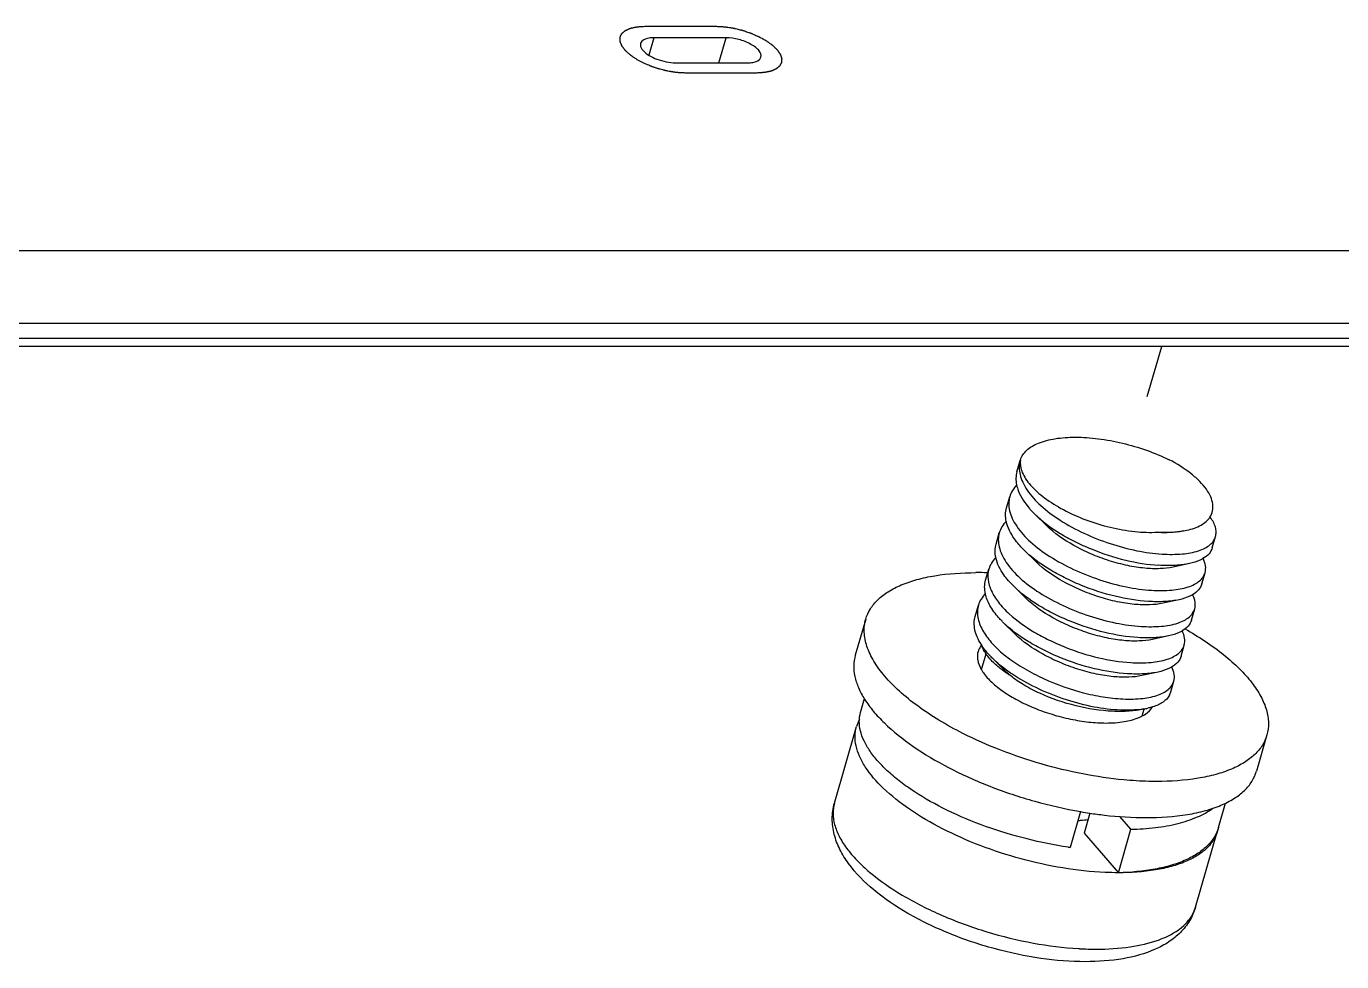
# Model space of a CAD drawing. Header units: millimetres. Extents: x -1 to 407, y -1 to 283.
# Drawn here: x 184.705 to 188.643, y 126.148 to 128.947 of the extents above; entities that cross this region are included whole.
import ezdxf

# ---------------------------------------------------------------- set-up
doc = ezdxf.new("R2010")
doc.units = ezdxf.units.MM
doc.header["$LTSCALE"] = 23.1
doc.linetypes.add('DASHED', pattern=[0.2, 0.1, -0.1])
doc.layers.get('0').update_dxf_attribs({"linetype": 'CONTINUOUS'})
for name, color, linetype in [('001-PCB', 7, 'CONTINUOUS'), ('_189776', 7, 'CONTINUOUS'), ('_208160', 7, 'CONTINUOUS'), ('_369372', 7, 'CONTINUOUS'), ('_76616', 7, 'CONTINUOUS')]:
    doc.layers.add(name, color=color, linetype=linetype)

msp = doc.modelspace()

# ---------------------------------------------------------------- linework, layer by layer
at = {"color": 4, "linetype": 'DASHED'}
msp.add_line((188.0611, 127.839), (188.1043, 127.9887), dxfattribs=at)
at = {"layer": '001-PCB', "color": 3, "linetype": 'Continuous'}
for p, q in [((191.7618, 127.9887), (183.1016, 127.9887)), ((183.1232, 128.0137), (191.7835, 128.0137))]:
    msp.add_line(p, q, dxfattribs=at)
at = {"layer": '_189776', "color": 7, "linetype": 'Continuous'}
for p, q in [((187.671, 127.6143), (187.6806, 127.6478)), ((187.6814, 127.6503), (187.6806, 127.6478)), ((187.6397, 127.5061), (187.6494, 127.5396)), ((187.7593, 127.4529), (187.7238, 127.488)), ((187.6085, 127.3979), (187.6181, 127.4314)), ((188.2558, 127.3869), (188.2655, 127.4204)), ((187.728, 127.3447), (187.6925, 127.3797)), ((187.5772, 127.2896), (187.5869, 127.3231)), ((188.1876, 127.3396), (188.1388, 127.3289)), ((188.2246, 127.2786), (188.2342, 127.3121)), ((187.6968, 127.2364), (187.6613, 127.2715)), ((188.1564, 127.2314), (188.1075, 127.2206)), ((187.546, 127.1813), (187.5556, 127.2148)), ((188.1933, 127.1704), (188.203, 127.2039)), ((187.6655, 127.1282), (187.63, 127.1632)), ((188.1251, 127.1231), (188.0763, 127.1124)), ((188.1621, 127.0621), (188.1717, 127.0956)), ((187.5651, 127.0224), (187.5787, 127.0695)), ((187.6343, 127.0199), (187.5988, 127.055)), ((187.6525, 127.0034), (187.6343, 127.0199)), ((188.0939, 127.0149), (188.045, 127.0041)), ((188.1273, 126.9452), (188.1312, 126.9552)), ((188.1312, 126.9551), (188.1405, 126.9874)), ((188.0455, 126.8837), (188.0514, 126.9039)), ((188.0514, 126.9042), (188.051, 126.9041)), ((187.1245, 126.6228), (187.1905, 126.8514)), ((188.2054, 126.3107), (188.2714, 126.5394))]:
    msp.add_line(p, q, dxfattribs=at)
for centre, radius, start, end in [((187.7435, 127.6415), 0.0627, 172.0171, 174.258), ((188.0151, 127.1235), 0.222, 279.3255, 282.3606), ((187.294, 126.8214), 0.1077, 151.713, 163.8301), ((188.1699, 126.5687), 0.1056, 343.8998, 345.9361), ((188.1019, 126.3408), 0.1078, 331.6288, 343.8257), ((187.9122, 127.1579), 0.9725, 266.6742, 266.8055), ((187.9095, 127.1035), 0.918, 266.788, 269.9414)]:
    msp.add_arc(centre, radius, start, end, dxfattribs=at)
for points, knots in [([(187.6814, 127.6503), (187.6831, 127.6555), (187.6883, 127.6658), (187.7003, 127.6793), (187.7163, 127.691), (187.7441, 127.7045), (187.7879, 127.7153), (187.8483, 127.7191), (187.9161, 127.7143), (187.9876, 127.7009), (188.0588, 127.6799), (188.1047, 127.6609), (188.1267, 127.6503)], [0, 0, 0, 0, 0.034539, 0.071402, 0.11212, 0.15768, 0.264593, 0.391943, 0.535659, 0.689688, 0.846927, 1, 1, 1, 1]), ([(187.6806, 127.6478), (187.6787, 127.6412), (187.6767, 127.627), (187.6796, 127.6047), (187.6879, 127.5817), (187.7068, 127.5489), (187.7438, 127.5088), (187.802, 127.4659), (187.872, 127.4285), (187.9489, 127.398), (188.0273, 127.3768), (188.08, 127.3693), (188.1055, 127.3678)], [0, 0, 0, 0, 0.037356, 0.077022, 0.120651, 0.169175, 0.281833, 0.413813, 0.559816, 0.712073, 0.861672, 1, 1, 1, 1]), ([(187.6811, 127.6478), (187.6805, 127.6421), (187.681, 127.6298), (187.6867, 127.6112), (187.697, 127.5923), (187.718, 127.5653), (187.7553, 127.5328), (187.8112, 127.4983), (187.8773, 127.4686), (187.9492, 127.4467), (188.0214, 127.4339), (188.0693, 127.432), (188.0919, 127.4333)], [0, 0, 0, 0, 0.034816, 0.072999, 0.115962, 0.164418, 0.278011, 0.411503, 0.559164, 0.713116, 0.863283, 1, 1, 1, 1]), ([(188.2488, 127.4783), (188.2525, 127.4838), (188.2578, 127.4967), (188.2582, 127.5181), (188.2514, 127.5405), (188.2378, 127.5633), (188.218, 127.5862), (188.1821, 127.6179), (188.1498, 127.6379), (188.1267, 127.6503)], [0, 0, 0, 0, 0.08618, 0.1741, 0.271773, 0.384366, 0.514114, 0.661107, 1, 1, 1, 1]), ([(187.671, 127.6143), (187.6692, 127.6081), (187.6672, 127.5948), (187.6686, 127.5814), (187.67, 127.5747)], [0, 0, 0, 0, 0.486854, 1, 1, 1, 1]), ([(187.6706, 127.5747), (187.6656, 127.5696), (187.6569, 127.5588), (187.6512, 127.546), (187.6494, 127.5396)], [0, 0, 0, 0, 0.514354, 1, 1, 1, 1]), ([(187.67, 127.5747), (187.6712, 127.5689), (187.679, 127.5431), (187.6946, 127.5203), (187.7082, 127.5045)], [0, 0, 0, 0, 0.221811, 1, 1, 1, 1]), ([(187.6494, 127.5396), (187.6475, 127.533), (187.6455, 127.5187), (187.6483, 127.4964), (187.6566, 127.4734), (187.6756, 127.4406), (187.7126, 127.4005), (187.7707, 127.3577), (187.8408, 127.3202), (187.9176, 127.2897), (187.9961, 127.2685), (188.0488, 127.261), (188.0742, 127.2595)], [0, 0, 0, 0, 0.037393, 0.077036, 0.120671, 0.169201, 0.281863, 0.413842, 0.559838, 0.712087, 0.861677, 1, 1, 1, 1]), ([(187.6389, 127.4657), (187.6374, 127.4725), (187.6359, 127.4862), (187.6379, 127.4997), (187.6397, 127.5061)], [0, 0, 0, 0, 0.513494, 1, 1, 1, 1]), ([(187.7082, 127.5045), (187.7094, 127.5031), (187.7144, 127.4975), (187.7197, 127.492), (187.7238, 127.488)], [0, 0, 0, 0, 0.244035, 1, 1, 1, 1]), ([(187.7238, 127.488), (187.746, 127.466), (187.7857, 127.4368), (187.8442, 127.4047), (187.9095, 127.3751), (187.9932, 127.3478), (188.0624, 127.3363), (188.0958, 127.3343)], [0, 0, 0, 0, 0.229481, 0.356899, 0.489084, 0.754498, 1, 1, 1, 1]), ([(188.1792, 127.4392), (188.1871, 127.4409), (188.2018, 127.445), (188.2267, 127.4559), (188.2423, 127.4684), (188.2488, 127.4783)], [0, 0, 0, 0, 0.297777, 0.561944, 1, 1, 1, 1]), ([(188.2655, 127.4204), (188.2667, 127.4247), (188.2679, 127.4341), (188.2656, 127.4487), (188.2594, 127.4638), (188.2532, 127.4734), (188.2495, 127.4782)], [0, 0, 0, 0, 0.217603, 0.449852, 0.707942, 1, 1, 1, 1]), ([(187.6181, 127.4313), (187.6162, 127.4247), (187.6142, 127.4104), (187.6171, 127.3882), (187.6254, 127.3652), (187.6443, 127.3324), (187.6813, 127.2922), (187.7395, 127.2494), (187.8096, 127.212), (187.8864, 127.1815), (187.9648, 127.1603), (188.0175, 127.1528), (188.043, 127.1513)], [0, 0, 0, 0, 0.037393, 0.077036, 0.120671, 0.169201, 0.281863, 0.413842, 0.559838, 0.712087, 0.861677, 1, 1, 1, 1]), ([(187.6388, 127.4659), (187.6339, 127.4609), (187.6255, 127.4502), (187.62, 127.4376), (187.6181, 127.4313)], [0, 0, 0, 0, 0.513913, 1, 1, 1, 1]), ([(187.677, 127.3963), (187.6721, 127.4019), (187.6557, 127.4227), (187.6429, 127.4471), (187.6389, 127.4657)], [0, 0, 0, 0, 0.281135, 1, 1, 1, 1]), ([(188.1388, 127.3289), (188.1258, 127.326), (188.0973, 127.3232), (188.0516, 127.3248), (188.0005, 127.3328), (187.9463, 127.3473), (187.8922, 127.3676), (187.8273, 127.3993), (187.7831, 127.4293), (187.7593, 127.4529)], [0, 0, 0, 0, 0.096793, 0.207703, 0.333632, 0.472855, 0.616535, 0.754907, 1, 1, 1, 1]), ([(188.0919, 127.4333), (188.1074, 127.4325), (188.1367, 127.4325), (188.1658, 127.4362), (188.1792, 127.4392)], [0, 0, 0, 0, 0.530183, 1, 1, 1, 1]), ([(188.17, 127.4371), (188.1581, 127.4345), (188.132, 127.4317), (188.1058, 127.4323), (188.0919, 127.4333)], [0, 0, 0, 0, 0.4673, 1, 1, 1, 1]), ([(187.6076, 127.3575), (187.6062, 127.3643), (187.6047, 127.3779), (187.6066, 127.3915), (187.6085, 127.3978)], [0, 0, 0, 0, 0.513494, 1, 1, 1, 1]), ([(187.6925, 127.3797), (187.6911, 127.3811), (187.6858, 127.3864), (187.6806, 127.392), (187.677, 127.3963)], [0, 0, 0, 0, 0.255972, 1, 1, 1, 1]), ([(188.1055, 127.3678), (188.1256, 127.3666), (188.1625, 127.3666), (188.2058, 127.3738), (188.2331, 127.3848), (188.2485, 127.3945), (188.2597, 127.4064), (188.2641, 127.4157), (188.2655, 127.4204)], [0, 0, 0, 0, 0.33874, 0.615757, 0.73022, 0.829911, 0.918029, 1, 1, 1, 1]), ([(187.6075, 127.3576), (187.6027, 127.3526), (187.5942, 127.3419), (187.5887, 127.3294), (187.5869, 127.3231)], [0, 0, 0, 0, 0.513913, 1, 1, 1, 1]), ([(187.6457, 127.288), (187.6408, 127.2937), (187.6244, 127.3144), (187.6117, 127.3388), (187.6076, 127.3575)], [0, 0, 0, 0, 0.281135, 1, 1, 1, 1]), ([(188.0646, 127.2261), (188.0311, 127.228), (187.9619, 127.2395), (187.8783, 127.2668), (187.813, 127.2965), (187.7545, 127.3286), (187.7148, 127.3577), (187.6925, 127.3797)], [0, 0, 0, 0, 0.245504, 0.510922, 0.643108, 0.770526, 1, 1, 1, 1]), ([(188.2278, 127.3543), (188.2251, 127.3527), (188.2123, 127.3462), (188.1985, 127.342), (188.1876, 127.3396)], [0, 0, 0, 0, 0.225308, 1, 1, 1, 1]), ([(188.2558, 127.3869), (188.2539, 127.3803), (188.2464, 127.3672), (188.2346, 127.3583), (188.2278, 127.3543)], [0, 0, 0, 0, 0.467189, 1, 1, 1, 1]), ([(188.2342, 127.3121), (188.2361, 127.3187), (188.2368, 127.3338), (188.2316, 127.3478), (188.228, 127.3547)], [0, 0, 0, 0, 0.467334, 1, 1, 1, 1]), ([(187.5869, 127.3231), (187.584, 127.3131), (187.5826, 127.2905), (187.5935, 127.2561), (187.6157, 127.2213), (187.636, 127.1998), (187.6476, 127.1891)], [0, 0, 0, 0, 0.201434, 0.427909, 0.692951, 1, 1, 1, 1]), ([(188.1075, 127.2206), (188.0946, 127.2178), (188.0661, 127.2149), (188.0203, 127.2166), (187.9693, 127.2246), (187.9151, 127.2391), (187.8609, 127.2594), (187.7961, 127.2911), (187.7519, 127.3211), (187.728, 127.3447)], [0, 0, 0, 0, 0.096786, 0.207702, 0.333627, 0.472859, 0.616525, 0.754894, 1, 1, 1, 1]), ([(188.0742, 127.2595), (188.0944, 127.2584), (188.1312, 127.2583), (188.1746, 127.2656), (188.2019, 127.2765), (188.2172, 127.2863), (188.2284, 127.2981), (188.2329, 127.3074), (188.2342, 127.3121)], [0, 0, 0, 0, 0.33874, 0.615757, 0.73022, 0.829911, 0.918029, 1, 1, 1, 1]), ([(188.1876, 127.3396), (188.1738, 127.3366), (188.1431, 127.333), (188.1123, 127.3333), (188.0958, 127.3343)], [0, 0, 0, 0, 0.462289, 1, 1, 1, 1]), ([(187.5764, 127.2492), (187.5749, 127.256), (187.5734, 127.2696), (187.5754, 127.2832), (187.5772, 127.2896)], [0, 0, 0, 0, 0.513491, 1, 1, 1, 1]), ([(187.6613, 127.2715), (187.6599, 127.2728), (187.6545, 127.2782), (187.6494, 127.2838), (187.6457, 127.288)], [0, 0, 0, 0, 0.255971, 1, 1, 1, 1]), ([(188.0333, 127.1178), (187.9999, 127.1198), (187.9307, 127.1313), (187.847, 127.1586), (187.7817, 127.1882), (187.7232, 127.2204), (187.6835, 127.2495), (187.6613, 127.2715)], [0, 0, 0, 0, 0.245504, 0.510922, 0.643108, 0.770526, 1, 1, 1, 1]), ([(188.2246, 127.2786), (188.2227, 127.2721), (188.2152, 127.259), (188.2033, 127.25), (188.1966, 127.2461)], [0, 0, 0, 0, 0.467189, 1, 1, 1, 1]), ([(187.5763, 127.2494), (187.5714, 127.2444), (187.563, 127.2337), (187.5575, 127.2211), (187.5556, 127.2148)], [0, 0, 0, 0, 0.513913, 1, 1, 1, 1]), ([(187.616, 127.178), (187.6062, 127.1891), (187.5897, 127.2112), (187.579, 127.2369), (187.5764, 127.2492)], [0, 0, 0, 0, 0.540487, 1, 1, 1, 1]), ([(188.0763, 127.1124), (188.0633, 127.1095), (188.0348, 127.1067), (187.9891, 127.1083), (187.938, 127.1163), (187.8838, 127.1308), (187.8297, 127.1511), (187.7648, 127.1828), (187.7206, 127.2128), (187.6968, 127.2364)], [0, 0, 0, 0, 0.096793, 0.207715, 0.333634, 0.472858, 0.616538, 0.75491, 1, 1, 1, 1]), ([(188.1564, 127.2314), (188.1425, 127.2283), (188.1118, 127.2247), (188.0811, 127.2251), (188.0646, 127.2261)], [0, 0, 0, 0, 0.462289, 1, 1, 1, 1]), ([(188.1966, 127.2461), (188.1938, 127.2445), (188.1811, 127.2379), (188.1672, 127.2338), (188.1564, 127.2314)], [0, 0, 0, 0, 0.225308, 1, 1, 1, 1]), ([(188.203, 127.2039), (188.2049, 127.2104), (188.2056, 127.2255), (188.2004, 127.2395), (188.1968, 127.2464)], [0, 0, 0, 0, 0.467334, 1, 1, 1, 1]), ([(187.5556, 127.2148), (187.554, 127.2092), (187.5521, 127.1973), (187.5538, 127.1715), (187.5613, 127.1526), (187.5679, 127.1405)], [0, 0, 0, 0, 0.227729, 0.46546, 1, 1, 1, 1]), ([(188.043, 127.1513), (188.0631, 127.1501), (188.1, 127.1501), (188.1433, 127.1573), (188.1706, 127.1683), (188.186, 127.178), (188.1972, 127.1898), (188.2016, 127.1992), (188.203, 127.2039)], [0, 0, 0, 0, 0.33874, 0.615757, 0.73022, 0.829911, 0.918029, 1, 1, 1, 1]), ([(187.5636, 127.0978), (187.5592, 127.1049), (187.5516, 127.1189), (187.5444, 127.1406), (187.5422, 127.1616), (187.5442, 127.175), (187.546, 127.1813)], [0, 0, 0, 0, 0.284366, 0.541548, 0.776846, 1, 1, 1, 1]), ([(187.63, 127.1632), (187.6288, 127.1644), (187.624, 127.1692), (187.6193, 127.1742), (187.616, 127.178)], [0, 0, 0, 0, 0.255317, 1, 1, 1, 1]), ([(188.0021, 127.0095), (187.9686, 127.0115), (187.8994, 127.023), (187.8158, 127.0503), (187.7505, 127.08), (187.692, 127.1121), (187.6523, 127.1412), (187.63, 127.1632)], [0, 0, 0, 0, 0.245504, 0.510922, 0.643108, 0.770526, 1, 1, 1, 1]), ([(187.6476, 127.1891), (187.6703, 127.1682), (187.7099, 127.1405), (187.7676, 127.1098), (187.8313, 127.0817), (187.9125, 127.0558), (187.9794, 127.0449), (188.0117, 127.043)], [0, 0, 0, 0, 0.232598, 0.360422, 0.492361, 0.75615, 1, 1, 1, 1]), ([(188.1933, 127.1704), (188.1914, 127.1638), (188.1839, 127.1507), (188.1721, 127.1417), (188.1653, 127.1378)], [0, 0, 0, 0, 0.46719, 1, 1, 1, 1]), ([(187.5679, 127.1405), (187.5751, 127.1272), (187.5946, 127.1007), (187.6328, 127.0649), (187.6806, 127.0315), (187.7552, 126.9909), (187.8366, 126.9601), (187.9197, 126.941), (187.9607, 126.9359), (187.9805, 126.9348)], [0, 0, 0, 0, 0.095339, 0.205725, 0.329204, 0.462526, 0.740229, 0.874798, 1, 1, 1, 1]), ([(188.045, 127.0041), (188.0321, 127.0013), (188.0036, 126.9984), (187.9578, 127.0001), (187.9068, 127.0081), (187.8526, 127.0226), (187.7984, 127.0429), (187.7336, 127.0746), (187.6894, 127.1046), (187.6655, 127.1282)], [0, 0, 0, 0, 0.096786, 0.207704, 0.333625, 0.472857, 0.616529, 0.754911, 1, 1, 1, 1]), ([(188.1251, 127.1231), (188.1113, 127.1201), (188.0806, 127.1165), (188.0498, 127.1168), (188.0333, 127.1178)], [0, 0, 0, 0, 0.462289, 1, 1, 1, 1]), ([(188.1653, 127.1378), (188.1626, 127.1362), (188.1498, 127.1297), (188.136, 127.1255), (188.1251, 127.1231)], [0, 0, 0, 0, 0.225307, 1, 1, 1, 1]), ([(188.1717, 127.0956), (188.1736, 127.1022), (188.1743, 127.1173), (188.1691, 127.1312), (188.1655, 127.1381)], [0, 0, 0, 0, 0.46733, 1, 1, 1, 1]), ([(187.5797, 127.0756), (187.5782, 127.0775), (187.5725, 127.0846), (187.5672, 127.0921), (187.5636, 127.0978)], [0, 0, 0, 0, 0.259028, 1, 1, 1, 1]), ([(187.5781, 127.0696), (187.5765, 127.0719), (187.5709, 127.0807), (187.5666, 127.0904), (187.5646, 127.0978)], [0, 0, 0, 0, 0.270054, 1, 1, 1, 1]), ([(187.5988, 127.055), (187.597, 127.0566), (187.5904, 127.0633), (187.5842, 127.0703), (187.5797, 127.0756)], [0, 0, 0, 0, 0.257547, 1, 1, 1, 1]), ([(188.0117, 127.043), (188.0319, 127.0419), (188.0687, 127.0418), (188.1121, 127.049), (188.1394, 127.06), (188.1547, 127.0698), (188.1659, 127.0816), (188.1704, 127.0909), (188.1717, 127.0956)], [0, 0, 0, 0, 0.338743, 0.615762, 0.730228, 0.829921, 0.918034, 1, 1, 1, 1]), ([(187.594, 127.0499), (187.5925, 127.0515), (187.5868, 127.0577), (187.5816, 127.0644), (187.5781, 127.0696)], [0, 0, 0, 0, 0.262506, 1, 1, 1, 1]), ([(187.6317, 127.0173), (187.6281, 127.0199), (187.6148, 127.0299), (187.6023, 127.041), (187.594, 127.0499)], [0, 0, 0, 0, 0.266803, 1, 1, 1, 1]), ([(187.6559, 127.009), (187.6505, 127.0126), (187.6305, 127.0266), (187.6116, 127.0423), (187.5988, 127.055)], [0, 0, 0, 0, 0.263228, 1, 1, 1, 1]), ([(188.1621, 127.0621), (188.1602, 127.0556), (188.1527, 127.0424), (188.1408, 127.0335), (188.1341, 127.0296)], [0, 0, 0, 0, 0.467158, 1, 1, 1, 1]), ([(187.6525, 127.0034), (187.6507, 127.0045), (187.6437, 127.009), (187.6368, 127.0136), (187.6317, 127.0173)], [0, 0, 0, 0, 0.255491, 1, 1, 1, 1]), ([(188.051, 126.9041), (188.0366, 126.9009), (188.0054, 126.8968), (187.9371, 126.8963), (187.8458, 126.9107), (187.7573, 126.941), (187.6932, 126.9741), (187.665, 126.9932), (187.6525, 127.0034)], [0, 0, 0, 0, 0.104871, 0.222769, 0.486441, 0.758457, 0.885521, 1, 1, 1, 1]), ([(187.9708, 126.9013), (187.9443, 126.9028), (187.8894, 126.9108), (187.8079, 126.9335), (187.7287, 126.9659), (187.6789, 126.9936), (187.6559, 127.009)], [0, 0, 0, 0, 0.236903, 0.493266, 0.753096, 1, 1, 1, 1]), ([(188.0939, 127.0149), (188.08, 127.0118), (188.0493, 127.0082), (188.0186, 127.0086), (188.0021, 127.0095)], [0, 0, 0, 0, 0.462289, 1, 1, 1, 1]), ([(188.1341, 127.0296), (188.1313, 127.028), (188.1186, 127.0214), (188.1047, 127.0173), (188.0939, 127.0149)], [0, 0, 0, 0, 0.22532, 1, 1, 1, 1]), ([(188.1405, 126.9874), (188.1424, 126.9939), (188.1431, 127.009), (188.1379, 127.023), (188.1343, 127.0299)], [0, 0, 0, 0, 0.467331, 1, 1, 1, 1]), ([(187.9805, 126.9348), (188.0007, 126.9336), (188.0375, 126.9335), (188.0809, 126.9408), (188.1082, 126.9518), (188.1235, 126.9615), (188.1347, 126.9734), (188.1392, 126.9827), (188.1405, 126.9874)], [0, 0, 0, 0, 0.338764, 0.615773, 0.730229, 0.829915, 0.918019, 1, 1, 1, 1]), ([(188.1273, 126.9452), (188.123, 126.9371), (188.1121, 126.9262), (188.0938, 126.9162), (188.0828, 126.9122), (188.0769, 126.9104)], [0, 0, 0, 0, 0.442479, 0.704386, 1, 1, 1, 1]), ([(188.0511, 126.9044), (188.0387, 126.9024), (188.0119, 126.9), (187.985, 126.9005), (187.9708, 126.9013)], [0, 0, 0, 0, 0.469174, 1, 1, 1, 1]), ([(188.0769, 126.9104), (188.0758, 126.91), (188.0711, 126.9086), (188.0663, 126.9074), (188.0626, 126.9066)], [0, 0, 0, 0, 0.242531, 1, 1, 1, 1]), ([(187.8083, 126.4285), (187.7663, 126.4355), (187.6827, 126.4538), (187.5619, 126.493), (187.4497, 126.5424), (187.3518, 126.5994), (187.273, 126.6611), (187.2237, 126.7169), (187.199, 126.7617), (187.1884, 126.7929), (187.1851, 126.823), (187.1879, 126.8424), (187.1905, 126.8514)], [0, 0, 0, 0, 0.158464, 0.318031, 0.471924, 0.613854, 0.738666, 0.843223, 0.887962, 0.928232, 0.965064, 1, 1, 1, 1]), ([(187.876, 126.148), (187.8314, 126.148), (187.7392, 126.1555), (187.6021, 126.1844), (187.4684, 126.2294), (187.3466, 126.2878), (187.244, 126.3567), (187.1765, 126.4241), (187.1398, 126.4828), (187.1222, 126.5283), (187.1158, 126.5759), (187.1201, 126.6076), (187.1245, 126.6228)], [0, 0, 0, 0, 0.136444, 0.28143, 0.427423, 0.566655, 0.692945, 0.803862, 0.854637, 0.903563, 0.951817, 1, 1, 1, 1]), ([(187.1245, 126.6228), (187.1216, 126.6127), (187.1188, 126.5908), (187.1241, 126.5567), (187.1384, 126.5215), (187.1612, 126.4857), (187.1921, 126.4498), (187.2458, 126.4002), (187.3302, 126.3423), (187.4484, 126.283), (187.5803, 126.2351), (187.7174, 126.2016), (187.8103, 126.1897), (187.8558, 126.1871)], [0, 0, 0, 0, 0.034243, 0.070777, 0.111377, 0.157128, 0.208506, 0.265535, 0.394988, 0.540693, 0.695534, 0.851381, 1, 1, 1, 1]), ([(187.8539, 126.5707), (187.8565, 126.5708), (187.8665, 126.5713), (187.8765, 126.5724), (187.8839, 126.5734)], [0, 0, 0, 0, 0.258877, 1, 1, 1, 1]), ([(188.2714, 126.5394), (188.2686, 126.5297), (188.2599, 126.5106), (188.2388, 126.4855), (188.2101, 126.4638), (188.1745, 126.4459), (188.1324, 126.4318), (188.0654, 126.4176), (188.0117, 126.4142), (187.9745, 126.4142)], [0, 0, 0, 0, 0.088157, 0.181748, 0.28507, 0.400848, 0.530401, 0.673949, 1, 1, 1, 1]), ([(187.9745, 126.4142), (187.9612, 126.4142), (187.9056, 126.4155), (187.8501, 126.4217), (187.8083, 126.4285)], [0, 0, 0, 0, 0.23872, 1, 1, 1, 1]), ([(188.2054, 126.3107), (188.2013, 126.2965), (188.1892, 126.2691), (188.1612, 126.234), (188.1257, 126.2056), (188.0692, 126.1755), (187.9849, 126.1528), (187.9137, 126.148), (187.876, 126.148)], [0, 0, 0, 0, 0.112882, 0.225842, 0.340001, 0.457681, 0.712111, 1, 1, 1, 1]), ([(187.9085, 126.1855), (187.9424, 126.1855), (188.0053, 126.1892), (188.0794, 126.2057), (188.1282, 126.2265), (188.1574, 126.2443), (188.1806, 126.2651), (188.1922, 126.2813), (188.1967, 126.2896)], [0, 0, 0, 0, 0.318571, 0.590807, 0.708725, 0.815017, 0.911229, 1, 1, 1, 1])]:
    msp.add_open_spline(points, degree=3, knots=knots, dxfattribs=at)
at = {"layer": '_208160', "color": 7, "linetype": 'Continuous'}
for p, q in [((187.2029, 126.8942), (187.2148, 126.9356)), ((188.2744, 126.5498), (188.2954, 126.6227)), ((187.8611, 126.5978), (187.8299, 126.4898)), ((187.889, 126.5929), (187.8717, 126.5331)), ((188.0121, 126.5443), (187.9792, 126.5823)), ((187.8717, 126.5331), (187.9746, 126.4144)), ((187.9746, 126.4144), (188.0121, 126.5443))]:
    msp.add_line(p, q, dxfattribs=at)
msp.add_arc((188.0003, 127.6803), 1.2026, 261.5843, 261.858, dxfattribs=at)
for points, knots in [([(187.8243, 126.4907), (187.7829, 126.4968), (187.6993, 126.5136), (187.5777, 126.5504), (187.4644, 126.5977), (187.3803, 126.6445), (187.3232, 126.6847), (187.287, 126.7146), (187.2561, 126.7453), (187.2311, 126.7764), (187.2128, 126.8074), (187.2015, 126.8378), (187.1978, 126.867), (187.2004, 126.8856), (187.2029, 126.8942)], [0, 0, 0, 0, 0.157413, 0.320387, 0.477641, 0.618866, 0.681478, 0.740389, 0.795227, 0.845288, 0.890238, 0.930305, 0.966383, 1, 1, 1, 1]), ([(188.0121, 126.5443), (188.0366, 126.5447), (188.0839, 126.5477), (188.1509, 126.5595), (188.2092, 126.5783), (188.2432, 126.5968), (188.2576, 126.6073)], [0, 0, 0, 0, 0.286266, 0.552763, 0.791913, 1, 1, 1, 1]), ([(188.2744, 126.5498), (188.2716, 126.54), (188.2629, 126.5203), (188.2417, 126.494), (188.2126, 126.4707), (188.176, 126.4511), (188.1327, 126.4354), (188.0653, 126.4196), (188.0115, 126.4151), (187.9746, 126.4144)], [0, 0, 0, 0, 0.087679, 0.182395, 0.287843, 0.406242, 0.538162, 0.682667, 1, 1, 1, 1])]:
    msp.add_open_spline(points, degree=3, knots=knots, dxfattribs=at)
at = {"layer": '_369372', "color": 4, "linetype": 'Continuous'}
for p, q in [((186.5569, 128.9472), (186.7713, 128.9472)), ((186.8923, 128.8075), (186.6778, 128.8075)), ((193.8776, 128.2756), (183.5827, 128.2756)), ((183.5203, 128.0591), (193.8151, 128.0591))]:
    msp.add_line(p, q, dxfattribs=at)
at = {"layer": '_369372', "color": 7, "linetype": 'Continuous'}
for p, q in [((186.5837, 128.9131), (186.5687, 128.8612)), ((186.8002, 128.9131), (186.5837, 128.9131)), ((186.7785, 128.8381), (186.8002, 128.9131)), ((186.6486, 128.8381), (186.8651, 128.8381))]:
    msp.add_line(p, q, dxfattribs=at)
at = {"layer": '_369372', "color": 4, "linetype": 'Continuous'}
for points, knots in [([(186.5576, 128.8352), (186.5549, 128.8365), (186.551, 128.8385), (186.5458, 128.8413), (186.5419, 128.8433), (186.538, 128.8453), (186.5346, 128.847), (186.5324, 128.8486), (186.5301, 128.8501), (186.5273, 128.852), (186.5239, 128.8542), (186.5211, 128.8561), (186.5188, 128.8577), (186.5174, 128.8586), (186.5162, 128.8594), (186.5155, 128.8599), (186.5149, 128.8602), (186.5145, 128.8606), (186.5137, 128.8613), (186.5126, 128.8623), (186.5108, 128.8639), (186.5085, 128.8659), (186.5058, 128.8683), (186.5036, 128.8703), (186.5018, 128.8719), (186.5007, 128.8729), (186.4998, 128.8737), (186.4992, 128.8742), (186.4989, 128.8746), (186.4986, 128.875), (186.4981, 128.8757), (186.4973, 128.8768), (186.496, 128.8784), (186.4945, 128.8804), (186.4926, 128.8828), (186.4911, 128.8848), (186.4898, 128.8864), (186.4891, 128.8874), (186.4887, 128.888), (186.4884, 128.8883), (186.4883, 128.8886), (186.4881, 128.8889), (186.4879, 128.8894), (186.4875, 128.8906), (186.4867, 128.8924), (186.4858, 128.8947), (186.485, 128.8967), (186.4843, 128.8982), (186.4839, 128.8994), (186.4835, 128.9004), (186.4832, 128.9012), (186.4828, 128.902), (186.4828, 128.9028), (186.4828, 128.9043), (186.4828, 128.906), (186.4828, 128.9082), (186.4827, 128.9103), (186.4827, 128.9121), (186.4827, 128.9135), (186.4826, 128.9144), (186.483, 128.9151), (186.4833, 128.9157), (186.4837, 128.9165), (186.4841, 128.9175), (186.4848, 128.9187), (186.4855, 128.9203), (186.4864, 128.9222), (186.4871, 128.9237), (186.4876, 128.9246), (186.4878, 128.925), (186.4879, 128.9254), (186.488, 128.9256), (186.4883, 128.9258), (186.4887, 128.9262), (186.4894, 128.9268), (186.4906, 128.9278), (186.4922, 128.9292), (186.494, 128.9307), (186.4955, 128.932), (186.4967, 128.9331), (186.4975, 128.9338), (186.498, 128.9342), (186.4983, 128.9345), (186.4986, 128.9348), (186.4992, 128.935), (186.5001, 128.9354), (186.5012, 128.9359), (186.5029, 128.9367), (186.5051, 128.9376), (186.5078, 128.9388), (186.51, 128.9398), (186.5118, 128.9406), (186.5129, 128.9411), (186.5137, 128.9414), (186.5141, 128.9416), (186.5147, 128.9417), (186.5154, 128.9419), (186.5165, 128.9421), (186.5179, 128.9424), (186.5202, 128.9429), (186.523, 128.9435), (186.5258, 128.9441), (186.5281, 128.9446), (186.5298, 128.945), (186.5312, 128.9453), (186.5323, 128.9455), (186.5331, 128.9457), (186.534, 128.9459), (186.5354, 128.9459), (186.5377, 128.9461), (186.541, 128.9463), (186.5449, 128.9465), (186.5502, 128.9468), (186.5542, 128.9471), (186.5569, 128.9472)], [0, 0, 0, 0, 0.03125, 0.046875, 0.0625, 0.078125, 0.09375, 0.101562, 0.109375, 0.125, 0.140625, 0.15625, 0.164062, 0.171875, 0.175781, 0.179688, 0.181641, 0.183594, 0.1875, 0.195312, 0.203125, 0.21875, 0.234375, 0.25, 0.257812, 0.265625, 0.269531, 0.273438, 0.275391, 0.277344, 0.28125, 0.289062, 0.296875, 0.3125, 0.328125, 0.34375, 0.351562, 0.359375, 0.361328, 0.363281, 0.365234, 0.367188, 0.371094, 0.375, 0.390625, 0.40625, 0.421875, 0.429688, 0.4375, 0.445312, 0.449219, 0.453125, 0.460938, 0.46875, 0.484375, 0.5, 0.515625, 0.53125, 0.539062, 0.546875, 0.550781, 0.554688, 0.5625, 0.570312, 0.578125, 0.59375, 0.609375, 0.625, 0.628906, 0.632812, 0.634766, 0.636719, 0.638672, 0.640625, 0.648438, 0.65625, 0.671875, 0.6875, 0.703125, 0.710938, 0.71875, 0.722656, 0.724609, 0.726562, 0.730469, 0.734375, 0.742188, 0.75, 0.765625, 0.78125, 0.796875, 0.804688, 0.8125, 0.816406, 0.818359, 0.820312, 0.824219, 0.828125, 0.835938, 0.84375, 0.859375, 0.875, 0.882812, 0.890625, 0.898438, 0.902344, 0.90625, 0.910156, 0.914062, 0.921875, 0.9375, 0.953125, 0.96875, 1, 1, 1, 1]), ([(186.7713, 128.9472), (186.7734, 128.9471), (186.7775, 128.9469), (186.7826, 128.9466), (186.7867, 128.9464), (186.7898, 128.9462), (186.7924, 128.9461), (186.7942, 128.946), (186.7952, 128.9459), (186.796, 128.9459), (186.7968, 128.9458), (186.7979, 128.9456), (186.7998, 128.9453), (186.8036, 128.9448), (186.809, 128.9439), (186.8144, 128.9431), (186.8182, 128.9426), (186.8204, 128.9422), (186.822, 128.942), (186.8236, 128.9416), (186.8258, 128.941), (186.8297, 128.9401), (186.8352, 128.9388), (186.8407, 128.9374), (186.8445, 128.9365), (186.8467, 128.936), (186.8484, 128.9356), (186.85, 128.935), (186.8522, 128.9343), (186.856, 128.933), (186.8615, 128.9312), (186.867, 128.9293), (186.8708, 128.9281), (186.8727, 128.9274), (186.8738, 128.9271), (186.8746, 128.9268), (186.8753, 128.9264), (186.8764, 128.926), (186.8781, 128.9252), (186.8816, 128.9237), (186.8866, 128.9215), (186.8917, 128.9193), (186.8952, 128.9178), (186.8969, 128.917), (186.8979, 128.9166), (186.8987, 128.9163), (186.8994, 128.9159), (186.9003, 128.9154), (186.9018, 128.9145), (186.905, 128.9127), (186.9086, 128.9107), (186.9122, 128.9087), (186.9149, 128.9072), (186.9171, 128.906), (186.9187, 128.9051), (186.9196, 128.9046), (186.9203, 128.9042), (186.9208, 128.9038), (186.9216, 128.9033), (186.9229, 128.9023), (186.9248, 128.901), (186.9271, 128.8993), (186.9294, 128.8977), (186.9316, 128.8961), (186.9339, 128.8945), (186.9358, 128.8931), (186.9371, 128.8921), (186.9379, 128.8916), (186.9385, 128.8912), (186.9389, 128.8908), (186.9395, 128.8902), (186.9405, 128.8892), (186.942, 128.8877), (186.9438, 128.886), (186.9456, 128.8843), (186.9474, 128.8826), (186.9489, 128.8811), (186.9501, 128.88), (186.951, 128.8791), (186.9518, 128.8784), (186.9523, 128.8778), (186.9528, 128.8774), (186.9531, 128.877), (186.9535, 128.8764), (186.954, 128.8757), (186.9546, 128.8748), (186.9554, 128.8737), (186.9563, 128.8723), (186.9575, 128.8706), (186.9587, 128.8689), (186.9597, 128.8675), (186.9605, 128.8664), (186.9611, 128.8655), (186.9616, 128.8648), (186.9619, 128.8642), (186.9623, 128.8638), (186.9624, 128.8634), (186.9626, 128.8629), (186.9628, 128.8622), (186.9631, 128.8614), (186.9635, 128.8603), (186.9639, 128.8589), (186.9645, 128.8573), (186.965, 128.8557), (186.9655, 128.8543), (186.9659, 128.8532), (186.9662, 128.8524), (186.9664, 128.8517), (186.9666, 128.8512), (186.9666, 128.851), (186.9667, 128.8508), (186.9667, 128.8506), (186.9667, 128.8503), (186.9667, 128.8499), (186.9666, 128.8493), (186.9666, 128.8485), (186.9665, 128.8475), (186.9665, 128.8463), (186.9664, 128.8448), (186.9663, 128.8433), (186.9662, 128.842), (186.9662, 128.841), (186.9661, 128.8402), (186.9661, 128.8396), (186.9661, 128.8392), (186.9661, 128.8389), (186.9661, 128.8387), (186.966, 128.8386), (186.9659, 128.8383), (186.9656, 128.838), (186.9653, 128.8374), (186.965, 128.8367), (186.9645, 128.8358), (186.9638, 128.8347), (186.9631, 128.8334), (186.9624, 128.832), (186.9617, 128.8309), (186.9613, 128.83), (186.9609, 128.8293), (186.9606, 128.8288), (186.9604, 128.8284), (186.9602, 128.8282), (186.9602, 128.828), (186.96, 128.8279), (186.9598, 128.8277), (186.9594, 128.8274), (186.9588, 128.8269), (186.9581, 128.8264), (186.9572, 128.8257), (186.9561, 128.8248), (186.9548, 128.8237), (186.9534, 128.8226), (186.9523, 128.8217), (186.9514, 128.821), (186.9507, 128.8204), (186.9502, 128.82), (186.9497, 128.8196), (186.9494, 128.8193), (186.9489, 128.8192), (186.9483, 128.8189), (186.9475, 128.8185), (186.9465, 128.8181), (186.9453, 128.8176), (186.9437, 128.8169), (186.9418, 128.8161), (186.9399, 128.8153), (186.938, 128.8145), (186.9364, 128.8138), (186.9353, 128.8134), (186.9346, 128.8131), (186.9342, 128.8129), (186.9336, 128.8128), (186.9328, 128.8126), (186.9314, 128.8123), (186.9294, 128.8119), (186.927, 128.8114), (186.9246, 128.8109), (186.9222, 128.8104), (186.9198, 128.8099), (186.9178, 128.8095), (186.9164, 128.8092), (186.9156, 128.8091), (186.9151, 128.8089), (186.9143, 128.8089), (186.9134, 128.8088), (186.9117, 128.8087), (186.9094, 128.8086), (186.9065, 128.8084), (186.9027, 128.8082), (186.898, 128.8079), (186.8942, 128.8077), (186.8923, 128.8075)], [0, 0, 0, 0, 0.015625, 0.03125, 0.039062, 0.046875, 0.054688, 0.058594, 0.060547, 0.0625, 0.064453, 0.066406, 0.070312, 0.078125, 0.09375, 0.109375, 0.117188, 0.121094, 0.125, 0.128906, 0.132812, 0.140625, 0.15625, 0.171875, 0.179688, 0.183594, 0.1875, 0.191406, 0.195312, 0.203125, 0.21875, 0.234375, 0.242188, 0.246094, 0.248047, 0.25, 0.251953, 0.253906, 0.257812, 0.265625, 0.28125, 0.296875, 0.304688, 0.308594, 0.310547, 0.3125, 0.314453, 0.316406, 0.320312, 0.328125, 0.34375, 0.351562, 0.359375, 0.367188, 0.371094, 0.373047, 0.375, 0.376953, 0.378906, 0.382812, 0.390625, 0.398438, 0.40625, 0.414062, 0.421875, 0.429688, 0.433594, 0.435547, 0.4375, 0.439453, 0.441406, 0.445312, 0.453125, 0.460938, 0.46875, 0.476562, 0.484375, 0.488281, 0.492188, 0.496094, 0.498047, 0.5, 0.501953, 0.503906, 0.507812, 0.511719, 0.515625, 0.523438, 0.53125, 0.539062, 0.546875, 0.550781, 0.554688, 0.558594, 0.560547, 0.5625, 0.564453, 0.566406, 0.570312, 0.574219, 0.578125, 0.585938, 0.59375, 0.601562, 0.609375, 0.613281, 0.617188, 0.621094, 0.623047, 0.624023, 0.625, 0.625977, 0.626953, 0.628906, 0.632812, 0.636719, 0.640625, 0.648438, 0.65625, 0.664062, 0.671875, 0.675781, 0.679688, 0.683594, 0.685547, 0.686523, 0.6875, 0.688477, 0.689453, 0.691406, 0.695312, 0.699219, 0.703125, 0.710938, 0.71875, 0.726562, 0.734375, 0.738281, 0.742188, 0.746094, 0.748047, 0.749023, 0.75, 0.750977, 0.751953, 0.753906, 0.757812, 0.761719, 0.765625, 0.773438, 0.78125, 0.789062, 0.796875, 0.800781, 0.804688, 0.808594, 0.810547, 0.8125, 0.814453, 0.816406, 0.820312, 0.824219, 0.828125, 0.835938, 0.84375, 0.851562, 0.859375, 0.867188, 0.871094, 0.873047, 0.875, 0.876953, 0.878906, 0.882812, 0.890625, 0.898438, 0.90625, 0.914062, 0.921875, 0.929688, 0.933594, 0.935547, 0.9375, 0.939453, 0.941406, 0.945312, 0.953125, 0.960938, 0.96875, 0.984375, 1, 1, 1, 1]), ([(186.6778, 128.8075), (186.6755, 128.8076), (186.672, 128.8078), (186.6673, 128.808), (186.6643, 128.8081), (186.662, 128.8082), (186.6605, 128.8083), (186.6594, 128.8083), (186.6581, 128.8084), (186.6559, 128.8087), (186.6528, 128.8091), (186.649, 128.8095), (186.6452, 128.81), (186.642, 128.8104), (186.6398, 128.8106), (186.6386, 128.8108), (186.6373, 128.8111), (186.6357, 128.8114), (186.6318, 128.8121), (186.6273, 128.813), (186.6227, 128.8138), (186.6201, 128.8144), (186.6182, 128.8147), (186.6163, 128.8152), (186.6137, 128.8159), (186.6092, 128.8171), (186.6046, 128.8183), (186.6007, 128.8193), (186.5988, 128.8198), (186.5969, 128.8204), (186.5943, 128.8212), (186.5912, 128.8223), (186.5874, 128.8236), (186.5836, 128.8248), (186.5804, 128.8259), (186.5779, 128.8267), (186.576, 128.8275), (186.5742, 128.8283), (186.5705, 128.8298), (186.5649, 128.8321), (186.56, 128.8341), (186.5576, 128.8352)], [0, 0, 0, 0, 0.0625, 0.09375, 0.125, 0.140625, 0.15625, 0.164062, 0.171875, 0.1875, 0.21875, 0.25, 0.28125, 0.3125, 0.328125, 0.335938, 0.34375, 0.359375, 0.375, 0.4375, 0.46875, 0.484375, 0.5, 0.515625, 0.53125, 0.5625, 0.625, 0.640625, 0.65625, 0.671875, 0.6875, 0.71875, 0.75, 0.78125, 0.8125, 0.828125, 0.84375, 0.859375, 0.875, 0.9375, 1, 1, 1, 1])]:
    msp.add_open_spline(points, degree=3, knots=knots, dxfattribs=at)
at = {"layer": '_369372', "color": 7, "linetype": 'Continuous'}
for points, knots in [([(186.5441, 128.8964), (186.5437, 128.8948), (186.5429, 128.8872), (186.5473, 128.8801), (186.5512, 128.8756)], [0, 0, 0, 0, 0.213826, 1, 1, 1, 1]), ([(186.5837, 128.9131), (186.5787, 128.9131), (186.5648, 128.9124), (186.5468, 128.9058), (186.5441, 128.8964)], [0, 0, 0, 0, 0.336539, 1, 1, 1, 1]), ([(186.9047, 128.8548), (186.9066, 128.8611), (186.9009, 128.8734), (186.8885, 128.8847), (186.8686, 128.8977), (186.8388, 128.909), (186.813, 128.9131), (186.8002, 128.9131)], [0, 0, 0, 0, 0.15369, 0.264942, 0.397902, 0.702089, 1, 1, 1, 1]), ([(186.5512, 128.8756), (186.5621, 128.8631), (186.5948, 128.8459), (186.6298, 128.8381), (186.6486, 128.8381)], [0, 0, 0, 0, 0.46771, 1, 1, 1, 1]), ([(186.8651, 128.8381), (186.8701, 128.8381), (186.8841, 128.8387), (186.902, 128.8454), (186.9047, 128.8548)], [0, 0, 0, 0, 0.336559, 1, 1, 1, 1])]:
    msp.add_open_spline(points, degree=3, knots=knots, dxfattribs=at)
at = {"layer": '_76616', "color": 7, "linetype": 'Continuous'}
for p, q in [((187.2183, 127.1732), (187.1871, 127.0649)), ((188.4193, 126.8265), (188.3881, 126.7182))]:
    msp.add_line(p, q, dxfattribs=at)
for centre, radius, start, end in [((187.5481, 126.3388), 0.9736, 87.9521, 89.9917), ((188.0881, 127.8984), 1.3209, 260.1114, 261.3356)]:
    msp.add_arc(centre, radius, start, end, dxfattribs=at)
for points, knots in [([(187.2183, 127.1732), (187.2214, 127.1839), (187.2311, 127.2052), (187.2546, 127.2331), (187.2864, 127.2571), (187.326, 127.277), (187.3728, 127.2928), (187.4472, 127.3085), (187.5069, 127.3123), (187.5482, 127.3123)], [0, 0, 0, 0, 0.088157, 0.18175, 0.285073, 0.400852, 0.530404, 0.673957, 1, 1, 1, 1]), ([(187.5094, 126.8311), (187.485, 126.8434), (187.4386, 126.869), (187.3748, 126.911), (187.3202, 126.9549), (187.2757, 126.9998), (187.2424, 127.0448), (187.2208, 127.0892), (187.2117, 127.1326), (187.2147, 127.1605), (187.2183, 127.1732)], [0, 0, 0, 0, 0.171397, 0.331468, 0.478091, 0.609802, 0.726061, 0.827663, 0.917296, 1, 1, 1, 1]), ([(188.1741, 127.144), (188.2149, 127.121), (188.2717, 127.0839), (188.3363, 127.0268), (188.3737, 126.9853), (188.4014, 126.9439), (188.419, 126.9032), (188.4258, 126.8636), (188.4227, 126.8381), (188.4193, 126.8265)], [0, 0, 0, 0, 0.329093, 0.47422, 0.604801, 0.720723, 0.823081, 0.914614, 1, 1, 1, 1]), ([(187.5546, 127.0761), (187.5534, 127.072), (187.5521, 127.0634), (187.5536, 127.0448), (187.5593, 127.0311), (187.5643, 127.0225)], [0, 0, 0, 0, 0.226654, 0.463776, 1, 1, 1, 1]), ([(187.5651, 127.0957), (187.5639, 127.0942), (187.5594, 127.0883), (187.5561, 127.0814), (187.5546, 127.0761)], [0, 0, 0, 0, 0.258214, 1, 1, 1, 1]), ([(187.1871, 127.0649), (187.1842, 127.055), (187.1811, 127.0338), (187.1846, 127.0007), (187.196, 126.9664), (187.215, 126.9314), (187.2413, 126.8961), (187.2875, 126.8469), (187.3619, 126.788), (187.4685, 126.725), (187.591, 126.6701), (187.7233, 126.6261), (187.8151, 126.6052), (187.8613, 126.5971)], [0, 0, 0, 0, 0.035022, 0.071904, 0.112165, 0.156833, 0.206468, 0.261263, 0.385658, 0.527216, 0.680958, 0.840763, 1, 1, 1, 1]), ([(187.5643, 127.0225), (187.5647, 127.0217), (187.5667, 127.0184), (187.5688, 127.0152), (187.5704, 127.0129)], [0, 0, 0, 0, 0.243893, 1, 1, 1, 1]), ([(187.5704, 127.0129), (187.5777, 127.0025), (187.5965, 126.9819), (187.6314, 126.9545), (187.6742, 126.9289), (187.7231, 126.9062), (187.776, 126.8874), (187.8307, 126.8733), (187.8848, 126.8645), (187.9206, 126.8623), (187.9379, 126.8623)], [0, 0, 0, 0, 0.093285, 0.20258, 0.325604, 0.45874, 0.59757, 0.737266, 0.872939, 1, 1, 1, 1]), ([(187.9379, 126.8623), (187.956, 126.8623), (187.9893, 126.8644), (188.0219, 126.8726), (188.0359, 126.8784)], [0, 0, 0, 0, 0.544369, 1, 1, 1, 1]), ([(188.0359, 126.8784), (188.0368, 126.8788), (188.0403, 126.8803), (188.0437, 126.882), (188.0463, 126.8833)], [0, 0, 0, 0, 0.256239, 1, 1, 1, 1]), ([(188.0463, 126.8833), (188.0496, 126.8851), (188.0615, 126.8921), (188.0719, 126.9019), (188.0772, 126.9103)], [0, 0, 0, 0, 0.276297, 1, 1, 1, 1]), ([(187.9907, 126.6921), (187.9497, 126.696), (187.8665, 126.7082), (187.7432, 126.738), (187.6231, 126.7785), (187.5462, 126.8125), (187.5094, 126.8311)], [0, 0, 0, 0, 0.245647, 0.5, 0.754351, 1, 1, 1, 1]), ([(188.4193, 126.8265), (188.4162, 126.8157), (188.4065, 126.7944), (188.3831, 126.7665), (188.3512, 126.7425), (188.3116, 126.7226), (188.2648, 126.7069), (188.1905, 126.6911), (188.1308, 126.6873), (188.0895, 126.6873)], [0, 0, 0, 0, 0.088157, 0.18175, 0.285073, 0.400852, 0.530404, 0.673957, 1, 1, 1, 1]), ([(188.0895, 126.6873), (188.0815, 126.6873), (188.0485, 126.6877), (188.0156, 126.6898), (187.9907, 126.6921)], [0, 0, 0, 0, 0.242837, 1, 1, 1, 1]), ([(188.0582, 126.5791), (188.0995, 126.5791), (188.1592, 126.5828), (188.2336, 126.5986), (188.2804, 126.6143), (188.32, 126.6343), (188.3518, 126.6583), (188.3753, 126.6862), (188.385, 126.7075), (188.3881, 126.7182)], [0, 0, 0, 0, 0.326042, 0.469594, 0.599146, 0.714926, 0.818249, 0.911842, 1, 1, 1, 1]), ([(187.8891, 126.5926), (187.9037, 126.5903), (187.9597, 126.5828), (188.0163, 126.5791), (188.0582, 126.5791)], [0, 0, 0, 0, 0.259735, 1, 1, 1, 1])]:
    msp.add_open_spline(points, degree=3, knots=knots, dxfattribs=at)

doc.saveas('drawing.dxf')
